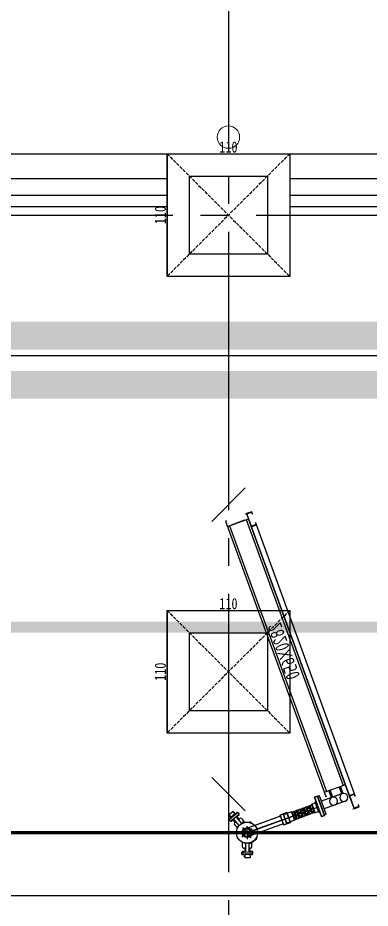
# Model space of a CAD drawing. Extents: x -3080 to 28500, y -1326 to 31609.
# Drawn here: x 3291 to 3607, y 8378 to 9177 of the extents above; entities that cross this region are included whole.
import ezdxf
from ezdxf.enums import TextEntityAlignment as Align

# ---------------------------------------------------------------- set-up
doc = ezdxf.new("R2010")
doc.units = 0
doc.header["$LTSCALE"] = 100
for name, pattern in [('188K-SM-03-F05-ARCH-PA-Y2257103$0$DASHED', [19.05, 12.7, -6.35]), ('X-S-FAB-L05$0$COL-CEN-LIN', [3.25, 2.5, -0.25, 0.25, -0.25]), ('X-S-FAB-L05$0$HIDDEN', [0.4, 0.3, -0.1])]:
    doc.linetypes.add(name, pattern=pattern)
for name, color, linetype in [('0-xref', 8, 'Continuous'), ('188K-SM-03-F05-ARCH-PA-Y2257103$0$K-DIivder-3.5', 53, '188K-SM-03-F05-ARCH-PA-Y2257103$0$DASHED'), ('188K-SM-03-F05-ARCH-PA-Y2257103$0$K-岩棉 2hr 3.5-非抗', 53, 'Continuous'), ('188K-SM-03-F05-MECH-DCC-Y2257103$0$00_AC_CHS_20℃', 3, 'Continuous'), ('188K-SM-03-F05-MECH-DCC-Y2257103$0$00_DCC', 7, 'Continuous'), ('188K-SM-03-F05-MECH-DCC-Y2257103$0$00_閥站分組', 1, 'Continuous'), ('188K-SM-07-F10-MECH-CR PIPE-Y2257103$0$00_AC_CHS_12℃', 4, 'Continuous'), ('188K-SM-07-F10-MECH-CR PIPE-Y2257103$0$00_AC_CHS_20℃', 3, 'Continuous'), ('188K-SM-07-F10-MECH-CR PIPE-Y2257103$0$00_DCC', 7, 'Continuous'), ('188K-SM-07-F10-MECH-CR PIPE-Y2257103$0$00_閥站分組', 1, 'Continuous'), ('X-S-FAB-L05$0$1_L05平面圖_1_A-OBJE-MEP', 8, 'Continuous'), ('X-S-FAB-L05$0$BEAM', 8, 'Continuous'), ('X-S-FAB-L05$0$BLOCK', 8, 'Continuous'), ('X-S-FAB-L05$0$CCL', 8, 'X-S-FAB-L05$0$COL-CEN-LIN'), ('X-S-FAB-L05$0$COL', 8, 'Continuous'), ('X-S-FAB-L05$0$COL-S', 8, 'Continuous'), ('X-S-FAB-L05$0$S-鋼柱', 8, 'Continuous'), ('X-S-FAB-L05$0$WALL-RC', 8, 'Continuous')]:
    doc.layers.add(name, color=color, linetype=linetype)
doc.layers.add('X-S-FAB-L05$0$XREF', color=8, linetype='Continuous', lineweight=0)
doc.styles.add('188K-SM-03-F05-MECH-DCC-Y2257103$0$XFM1Q20-200k$0$aa-txt', font='isocp.shx', dxfattribs={"bigfont": 'chineset.shx'})
doc.styles.add('188K-SM-07-F10-MECH-CR PIPE-Y2257103$0$XFM1Q20-200k$0$aa-txt', font='isocp.shx', dxfattribs={"bigfont": 'chineset.shx'})
doc.styles.add('X-S-FAB-L05$0$DIM', font='', dxfattribs={"width": 0.8})
doc.styles.get('X-S-FAB-L05$0$DIM').set_extended_font_data('MingLiU')
doc.dimstyles.new('X-S-FAB-L05$0$JJP_005_defpoint', dxfattribs={"dimtxt": 20, "dimasz": 0.5, "dimexe": 0.5, "dimexo": 0.5, "dimgap": 0.5, "dimtad": 1, "dimdsep": 46, "dimtxsty": 'X-S-FAB-L05$0$DIM', "dimblk": 'X-S-FAB-L05$0$_None', "dimcen": 10, "dimclrd": 256, "dimclre": 256, "dimclrt": 256, "dimadec": 0, "dimazin": 0, "dimtfac": 1, "dimtix": 1, "dimtmove": 2, "dimatfit": 3, "dimldrblk": 'X-S-FAB-L05$0$_None', "dimfxl": 0.5, "dimtolj": 1, "dimtzin": 0, "dimarcsym": 0})
pattern_1 = [(135, (-2258.2576, -4619.8331), (-8e-16, 2.4374981), [5.1707143, -1.7235714]), (45, (-2259.4764, -4618.6144), (-8e-16, 2.4374981), [5.1707143, -1.7235714])]

# ---------------------------------------------------------------- blocks, each defined once
blk = doc.blocks.new('*D174')
at = {"layer": 'DefPoints', "lineweight": -2, "transparency": 16777216}
blk.add_line((0, 0), (110, 0), dxfattribs=at)
at = {"layer": 'DefPoints', "color": 0, "transparency": 16777216}
for p in [(0, 0), (110, 0), (110, 0)]:
    blk.add_point(p, dxfattribs=at)
at = {"layer": 'DefPoints', "transparency": 16777216, "insert": (55, 6.07), "char_height": 10, "attachment_point": 5, "style": 'X-S-FAB-L05$0$DIM'}
blk.add_mtext('\\A1;110', dxfattribs=at)
blk = doc.blocks.new('X-S-FAB-L05$0$_None')
blk = doc.blocks.new('*D175')
at = {"layer": 'DefPoints', "lineweight": -2, "transparency": 16777216}
blk.add_line((0, 0), (0, -110), dxfattribs=at)
at = {"layer": 'DefPoints', "color": 0, "transparency": 16777216}
for p in [(0, 0), (0, -110), (0, -110)]:
    blk.add_point(p, dxfattribs=at)
at = {"layer": 'DefPoints', "transparency": 16777216, "insert": (-6.07, -55), "char_height": 10, "attachment_point": 5, "rotation": 90, "style": 'X-S-FAB-L05$0$DIM'}
blk.add_mtext('\\A1;110', dxfattribs=at)
blk = doc.blocks.new('X-S-FAB-L05$0$SC1')
at = {"layer": 'DefPoints'}
blk.add_line((27924.99, 8342.12), (27954.99, 8312.12), dxfattribs=at)
blk = doc.blocks.new('X-S-FAB-L05$0$VC(C)')
at = {"layer": 'X-S-FAB-L05$0$S-鋼柱', "rotation": 90}
blk.add_blockref('X-S-FAB-L05$0$SC1', (11807.12, -19199.99), dxfattribs=at)
at = {"layer": 'X-S-FAB-L05$0$S-鋼柱'}
blk.add_blockref('X-S-FAB-L05$0$SC1', (-24459.99, 152.88), dxfattribs=at)
blk = doc.blocks.new('188K-SM-03-F05-ARCH-PA-Y2257103')
at = {"layer": '188K-SM-03-F05-ARCH-PA-Y2257103$0$K-DIivder-3.5', "linetype": 'ByBlock', "ltscale": 2, "const_width": 10, "elevation": 0}
blk.add_lwpolyline([(2695, 8629.99), (4165.05, 8629.99)], dxfattribs=at)
at = {"layer": '188K-SM-03-F05-ARCH-PA-Y2257103$0$K-岩棉 2hr 3.5-非抗'}
for p, q in [((3425, 9017.5, 0), (2695, 9017.5, 0)), ((4265, 9017.5, 0), (3535, 9017.5, 0)), ((3425, 9007.5, 0), (2695, 9007.5, 0)), ((4265, 9007.5, 0), (3535, 9007.5, 0))]:
    blk.add_line(p, q, dxfattribs=at)
blk = doc.blocks.new('188K-SM-03-F05-MECH-DCC-Y2257103$0$XFM1P20-200k$0$005')
at = {"layer": '188K-SM-03-F05-MECH-DCC-Y2257103$0$00_DCC'}
h = blk.add_hatch(dxfattribs=at)
h.set_pattern_fill('AR-HBONE', color=60, scale=0.430893, angle=360, style=0)
h.set_pattern_definition(pattern_1)
h.paths.add_polyline_path([(21.88125, -3.01625), (21.88125, 3.01625), (5.88125, 3.01625), (5.88125, -3.01625)])
edge = h.paths.add_edge_path(flags=17)
edge.add_line((21.88125, 3.01625), (21.88125, -3.01625))
at = {"layer": '188K-SM-03-F05-MECH-DCC-Y2257103$0$00_DCC', "color": 60}
for p, q in [((5.88125, 3.31625), (3, 3.31625)), ((5.88125, 3.31625), (5.88125, -3.31625)), ((21.88125, 3.01625), (5.88125, 3.01625)), ((5.88125, 3.01625), (5.88125, -3.01625)), ((21.88125, 3.31625), (24.7625, 3.31625)), ((21.88125, 3.31625), (21.88125, -3.31625)), ((21.88125, 3.01625), (21.88125, -3.01625)), ((21.88125, -3.01625), (21.88125, 3.01625)), ((28.2625, 3.31625), (24.7625, 3.31625)), ((28.2625, 3.31625), (28.2625, -3.31625)), ((5.88125, -3.31625), (3, -3.31625)), ((21.88125, -3.01625), (5.88125, -3.01625)), ((21.88125, -3.31625), (28.2625, -3.31625)), ((28.2625, -3.31625), (25.38125, -3.31625))]:
    blk.add_line(p, q, dxfattribs=at)
for points in [[(0, -7.6), (0, 7.6), (2.38125, 7.6), (2.38125, -7.6), (0, -7.6)], [(2.38125, 3.8975), (3, 3.8975), (3, -3.8975), (2.38125, -3.8975)]]:
    blk.add_lwpolyline(points, dxfattribs=at)
blk = doc.blocks.new('188K-SM-03-F05-MECH-DCC-Y2257103$0$DCC_配管')
at = {"layer": '188K-SM-03-F05-MECH-DCC-Y2257103$0$00_DCC', "color": 60}
for p, q in [((-71.66, 42.26, 0), (-71.66, 40.55, 0)), ((-61.6, 42.26, 0), (-71.66, 42.26, 0)), ((-71.66, 40.55, 0), (-61.6, 40.55, 0)), ((-71.15, 42.78, 0), (-71.15, 42.38, 0)), ((-71.15, 40.03, 0), (-71.15, 40.44, 0)), ((-70.17, 42.9, 0), (-71.01, 42.9, 0)), ((-70.87, 42.78, 0), (-70.87, 42.38, 0)), ((-70.87, 40.03, 0), (-70.87, 40.44, 0)), ((-70.31, 42.78, 0), (-70.31, 42.38, 0)), ((-70.31, 40.03, 0), (-70.31, 40.44, 0)), ((-70.03, 42.78, 0), (-70.03, 42.38, 0)), ((-70.03, 40.03, 0), (-70.03, 40.44, 0)), ((-68.98, 44.57, 0), (-69.54, 44.57, 0)), ((-69.54, 44.57, 0), (-69.54, 44.07, 0)), ((-68.98, 44.07, 0), (-69.54, 44.07, 0)), ((-64.28, 45.79, 0), (-68.98, 45.79, 0)), ((-68.98, 42.85, 0), (-68.98, 45.79, 0)), ((-64.28, 42.85, 0), (-68.98, 42.85, 0)), ((-68.77, 37.09, 0), (-68.77, 40.49, 0)), ((-67.74, 42.26, 0), (-67.74, 42.85, 0)), ((-65.52, 42.26, 0), (-65.52, 42.85, 0)), ((-64.49, 37.09, 0), (-64.49, 40.49, 0)), ((-64.28, 42.85, 0), (-64.28, 45.79, 0)), ((-64.28, 44.57, 0), (-63.72, 44.57, 0)), ((-64.28, 44.07, 0), (-63.72, 44.07, 0)), ((-63.72, 44.57, 0), (-63.72, 44.07, 0)), ((-63.22, 42.78, 0), (-63.22, 42.38, 0)), ((-63.22, 40.03, 0), (-63.22, 40.44, 0)), ((-63.08, 42.9, 0), (-62.24, 42.9, 0)), ((-62.94, 42.78, 0), (-62.94, 42.38, 0)), ((-62.94, 40.03, 0), (-62.94, 40.44, 0)), ((-62.38, 42.78, 0), (-62.38, 42.38, 0)), ((-62.38, 40.03, 0), (-62.38, 40.44, 0)), ((-62.1, 42.78, 0), (-62.1, 42.38, 0)), ((-62.1, 40.03, 0), (-62.1, 40.44, 0)), ((-61.6, 42.26, 0), (-61.6, 40.55, 0)), ((-70.17, 39.92, 0), (-71.01, 39.92, 0)), ((-70.73, 36.03, 0), (-70.73, 31.66, 0)), ((-69.73, 37.03, 0), (-69.12, 37.03, 0)), ((-68.12, 32.48, 0), (-68.12, 39.59, 0)), ((-65.14, 32.48, 0), (-65.14, 39.55, 0)), ((-63.52, 37.03, 0), (-64.14, 37.03, 0)), ((-63.08, 39.92, 0), (-62.24, 39.92, 0)), ((-62.52, 36.03, 0), (-62.52, 31.66, 0)), ((-66.63, 17.31, 0), (-66.63, 29.02, 0)), ((-33.99, 15.66), (-65.24, 26.54, 0)), ((-72.48, 23.16, 0), (-60.78, 23.16, 0)), ((-36.38, 8.77), (-67.83, 19.72, 0)), ((-66.63, 23.16, 0), (-3.17, 1.1)), ((-70.73, 14.66, 0), (-70.73, 14.67, 0)), ((-69.73, 13.66, 0), (-63.52, 13.66, 0)), ((-62.52, 14.66, 0), (-62.52, 14.67, 0)), ((-1.2, -3.45), (1.2, 3.45))]:
    blk.add_line(p, q, dxfattribs=at)
at = {"layer": '188K-SM-03-F05-MECH-DCC-Y2257103$0$00_DCC', "color": 60, "elevation": 0}
for points in [[(-30.71, 5.67), (-36.73, 7.76), (-33.64, 16.67), (-27.62, 14.58)], [(-31.42, 5.91), (-30.71, 5.67), (-27.62, 14.58), (-28.33, 14.83)]]:
    blk.add_lwpolyline(points, dxfattribs=at)
at = {"layer": '188K-SM-03-F05-MECH-DCC-Y2257103$0$00_DCC', "color": 60}
for radius in [9.44, 4.44, 3.65]:
    blk.add_circle((-66.63, 23.16, 0), radius, dxfattribs=at)
for centre, radius, start, end in [((-71.29, 42.41, 0), 0.143, 270, 347.31962), ((-71.29, 40.41, 0), 0.143, 12.68038, 90), ((-71.01, 42.75, 0), 0.143, 12.68038, 167.31962), ((-71.01, 42.41, 0), 0.143, 192.68038, 347.31962), ((-71.01, 40.41, 0), 0.143, 12.68038, 167.31962), ((-71.01, 40.06, 0), 0.143, 192.68038, 347.31962), ((-70.59, 42.49, 0), 0.406, 46.39718, 133.60282), ((-70.59, 42.67, 0), 0.406, 226.39718, 313.60282), ((-70.59, 40.14, 0), 0.406, 46.39718, 133.60282), ((-70.59, 40.33, 0), 0.406, 226.39718, 313.60282), ((-70.17, 42.75, 0), 0.143, 12.68038, 167.31962), ((-70.17, 42.41, 0), 0.143, 192.68038, 347.31962), ((-70.17, 40.41, 0), 0.143, 12.68038, 167.31962), ((-70.17, 40.06, 0), 0.143, 192.68038, 347.31962), ((-69.89, 42.41, 0), 0.143, 192.68038, 270), ((-69.89, 40.41, 0), 0.143, 90, 167.31962), ((-69.12, 39.55, 0), 1, 0, 90), ((-64.13, 39.55, 0), 1, 90, 180), ((-63.36, 42.41, 0), 0.143, 270, 347.31962), ((-63.36, 40.41, 0), 0.143, 12.68038, 90), ((-63.08, 42.75, 0), 0.143, 12.68038, 167.31962), ((-63.08, 42.41, 0), 0.143, 192.68038, 347.31962), ((-63.08, 40.41, 0), 0.143, 12.68038, 167.31962), ((-63.08, 40.06, 0), 0.143, 192.68038, 347.31962), ((-62.66, 42.49, 0), 0.406, 46.39718, 133.60282), ((-62.66, 42.67, 0), 0.406, 226.39718, 313.60282), ((-62.66, 40.14, 0), 0.406, 46.39718, 133.60282), ((-62.66, 40.33, 0), 0.406, 226.39718, 313.60282), ((-62.24, 42.75, 0), 0.143, 12.68038, 167.31962), ((-62.24, 42.41, 0), 0.143, 192.68038, 347.31962), ((-62.24, 40.41, 0), 0.143, 12.68038, 167.31962), ((-62.24, 40.06, 0), 0.143, 192.68038, 347.31962), ((-61.96, 42.41, 0), 0.143, 192.68038, 270), ((-61.96, 40.41, 0), 0.143, 90, 167.31962), ((-69.73, 36.03, 0), 1, 90, 180), ((-69.12, 38.03, 0), 1, 270, 0), ((-64.14, 38.03, 0), 1, 180, 270), ((-63.52, 36.03, 0), 1, 0, 90), ((-66.67, 20.94, 0), 2.22, 271.07933, 88.92067), ((-69.73, 14.66, 0), 1, 180, 270), ((-63.52, 14.66, 0), 1, 270, 0)]:
    blk.add_arc(centre, radius, start, end, dxfattribs=at)
at = {"layer": '188K-SM-03-F05-MECH-DCC-Y2257103$0$00_DCC', "color": 60, "xscale": -1.210111893907765, "yscale": 1.210111893907765, "zscale": 1.210111893907765, "rotation": 340.8548292855317}
blk.add_blockref('188K-SM-03-F05-MECH-DCC-Y2257103$0$XFM1P20-200k$0$005', (0, 0), dxfattribs=at)
blk = doc.blocks.new('188K-SM-03-F05-MECH-DCC-Y2257103$0$DCC-3_2.82x0.65')
at = {"layer": '188K-SM-03-F05-MECH-DCC-Y2257103$0$00_DCC'}
for p, q in [((-0.68, -1.88), (0, 0)), ((0, 0), (4.7, -1.71)), ((-0.38, -1.99), (-0.68, -1.88)), ((0.19, -0.41), (-0.38, -1.99)), ((4.29, -1.9), (0.19, -0.41)), ((0.23, -13.05), (4.29, -1.9)), ((4.7, -1.71), (0.42, -13.46)), ((-4.32, -11.73), (0.37, -13.44)), ((-4.28, -11.75), (-3.59, -9.87)), ((0.42, -13.46), (-4.28, -11.75)), ((-3.29, -9.98), (-3.87, -11.55)), ((-3.87, -11.55), (0.23, -13.05)), ((-3.59, -9.87), (-3.29, -9.98)), ((-92.85, -255.13), (-92.17, -253.25)), ((-92.55, -255.24), (-92.85, -255.13)), ((-91.98, -253.66), (-92.55, -255.24)), ((-87.47, -254.96), (-92.17, -253.25)), ((-92.17, -253.25), (-87.47, -254.96)), ((-87.88, -255.15), (-91.98, -253.66)), ((-91.94, -266.3), (-87.88, -255.15)), ((-87.47, -254.96), (-91.75, -266.71)), ((-96.44, -265), (-95.76, -263.12)), ((-95.46, -263.23), (-96.03, -264.8)), ((-95.76, -263.12), (-95.46, -263.23)), ((-91.75, -266.71), (-96.44, -265)), ((-96.03, -264.8), (-91.94, -266.3))]:
    blk.add_line(p, q, dxfattribs=at)
at = {"layer": '188K-SM-03-F05-MECH-DCC-Y2257103$0$00_DCC', "color": 24}
for p, q in [((4.71, -1.71), (-91.75, -266.71)), ((-91.75, -266.71), (-90.81, -267.05))]:
    blk.add_line(p, q, dxfattribs=at)
at = {"layer": '188K-SM-03-F05-MECH-DCC-Y2257103$0$00_DCC', "color": 40}
for p, q in [((4.88, -7.1), (-81.99, -245.78)), ((21.79, -13.26), (3, -6.41)), ((21.79, -13.26), (3, -6.41)), ((5.65, -2.06), (4.71, -1.71)), ((6.38, -7.65), (18.4, -12.03)), ((19.91, -12.57), (-66.96, -251.26)), ((23.5, -8.56), (-66.45, -255.7)), ((22.56, -8.22), (23.5, -8.56)), ((-65.08, -251.94), (-83.87, -245.1)), ((-81.92, -252.88), (-79.64, -246.64)), ((-80.79, -253.3), (-78.52, -247.05)), ((-81.36, -253.09), (-62.47, -259.97)), ((-72.71, -256.24), (-70.43, -249.99)), ((-71.58, -256.65), (-69.31, -250.4)), ((-66.45, -255.7), (-67.39, -255.36)), ((-66.72, -271.62), (-60.72, -255.18)), ((-65.02, -272.24), (-59.03, -255.8)), ((-60.72, -255.18), (-59.03, -255.8)), ((-83.85, -259.95), (-64.97, -266.83)), ((-66.72, -271.62), (-65.02, -272.24))]:
    blk.add_line(p, q, dxfattribs=at)
at = {"layer": '188K-SM-03-F05-MECH-DCC-Y2257103$0$00_DCC', "color": 3}
for p, q in [((-92.17, -253.25), (-4.32, -11.73)), ((0.37, -13.44), (-87.47, -254.96))]:
    blk.add_line(p, q, dxfattribs=at)
at = {"layer": '188K-SM-03-F05-MECH-DCC-Y2257103$0$00_DCC'}
blk.add_lwpolyline([(-0.83, -1.82), (-0.68, -1.88)], dxfattribs=at)
at = {"layer": '188K-SM-03-F05-MECH-DCC-Y2257103$0$00_DCC', "color": 40}
for centre in [(-82.61, -256.52), (-73.4, -259.87)]:
    blk.add_circle(centre, 3.65, dxfattribs=at)
at = {"layer": '188K-SM-03-F05-MECH-DCC-Y2257103$0$00_DCC', "xscale": -1, "rotation": 320.8337698537623}
blk.add_blockref('188K-SM-03-F05-MECH-DCC-Y2257103$0$DCC_配管', (-62.03, -264.02), dxfattribs=at)
at = {"layer": '188K-SM-03-F05-MECH-DCC-Y2257103$0$00_DCC', "color": 40, "style": '188K-SM-03-F05-MECH-DCC-Y2257103$0$XFM1Q20-200k$0$aa-txt', "width": 0.8}
blk.add_text('2820X650', height=12.5, rotation=249.97894, dxfattribs=at).set_placement((-28.8, -125.26), align=Align.MIDDLE)
blk = doc.blocks.new('188K-SM-03-F05-MECH-DCC-Y2257103')
at = {"layer": '188K-SM-03-F05-MECH-DCC-Y2257103$0$00_AC_CHS_20℃', "ltscale": 1000, "const_width": 3, "elevation": 0}
blk.add_lwpolyline([(2792.91, 8445.48), (4169.55, 8445.48), (4169.55, 8891.79)], dxfattribs=at)
at = {"layer": '188K-SM-03-F05-MECH-DCC-Y2257103$0$00_閥站分組', "ltscale": 1000}
blk.add_lwpolyline([(2719.03, 8873.93), (4300.98, 8873.93), (4300.98, 8388.77), (2719.03, 8388.77)], close=True, dxfattribs=at)
at = {"layer": '188K-SM-03-F05-MECH-DCC-Y2257103$0$00_DCC', "xscale": -1}
blk.add_blockref('188K-SM-03-F05-MECH-DCC-Y2257103$0$DCC-3_2.82x0.65', (3500.9, 8733.69), dxfattribs=at)
blk = doc.blocks.new('188K-SM-07-F10-MECH-CR PIPE-Y2257103$0$XFM1P20-200k$0$005')
at = {"layer": '188K-SM-07-F10-MECH-CR PIPE-Y2257103$0$00_DCC'}
h = blk.add_hatch(dxfattribs=at)
h.set_pattern_fill('AR-HBONE', color=60, scale=0.430893, angle=360, style=0)
h.set_pattern_definition(pattern_1)
h.paths.add_polyline_path([(21.88125, -3.01625), (21.88125, 3.01625), (5.88125, 3.01625), (5.88125, -3.01625)])
edge = h.paths.add_edge_path(flags=17)
edge.add_line((21.88125, 3.01625), (21.88125, -3.01625))
at = {"layer": '188K-SM-07-F10-MECH-CR PIPE-Y2257103$0$00_DCC', "color": 60}
for p, q in [((5.88125, 3.31625), (3, 3.31625)), ((5.88125, 3.31625), (5.88125, -3.31625)), ((21.88125, 3.01625), (5.88125, 3.01625)), ((5.88125, 3.01625), (5.88125, -3.01625)), ((21.88125, 3.31625), (24.7625, 3.31625)), ((21.88125, 3.31625), (21.88125, -3.31625)), ((21.88125, 3.01625), (21.88125, -3.01625)), ((21.88125, -3.01625), (21.88125, 3.01625)), ((28.2625, 3.31625), (24.7625, 3.31625)), ((28.2625, 3.31625), (28.2625, -3.31625)), ((5.88125, -3.31625), (3, -3.31625)), ((21.88125, -3.01625), (5.88125, -3.01625)), ((21.88125, -3.31625), (28.2625, -3.31625)), ((28.2625, -3.31625), (25.38125, -3.31625))]:
    blk.add_line(p, q, dxfattribs=at)
for points in [[(0, -7.6), (0, 7.6), (2.38125, 7.6), (2.38125, -7.6), (0, -7.6)], [(2.38125, 3.8975), (3, 3.8975), (3, -3.8975), (2.38125, -3.8975)]]:
    blk.add_lwpolyline(points, dxfattribs=at)
blk = doc.blocks.new('188K-SM-07-F10-MECH-CR PIPE-Y2257103$0$DCC_配管')
at = {"layer": '188K-SM-07-F10-MECH-CR PIPE-Y2257103$0$00_DCC', "color": 60}
for p, q in [((-64.6, 32.32, 0), (-64.61, 32.32, 0)), ((-63.2, 32.48, 0), (-58.33, 28.64, 0)), ((-71.24, 26.73, 0), (-62.06, 19.48, 0)), ((-63.02, 27.7, 0), (-70.28, 18.51, 0)), ((-33.99, 15.66), (-65.45, 26.55, 0)), ((-58.16, 27.23, 0), (-58.16, 27.23, 0)), ((-73.6, 16.72, 0), (-78, 11.14, 0)), ((-77.84, 15.55, 0), (-75.14, 18.98, 0)), ((-36.38, 8.77), (-67.65, 19.59, 0)), ((-66.65, 23.11, 0), (-3.17, 1.1)), ((-80.7, 9.11, 0), (-82.52, 6.8, 0)), ((-82.43, 11.23, 0), (-81.37, 12.58, 0)), ((-74.54, 5, 0), (-82.43, 11.23, 0)), ((-82.36, 10.51, 0), (-82.1, 10.83, 0)), ((-81.66, 9.81, 0), (-82.32, 10.34, 0)), ((-82.19, 8.1, 0), (-81.89, 8.5, 0)), ((-81.76, 7.76, 0), (-82.19, 8.1, 0)), ((-82.14, 10.34, 0), (-81.89, 10.66, 0)), ((-81.45, 8.15, 0), (-81.89, 8.5, 0)), ((-81.7, 9.99, 0), (-81.45, 10.31, 0)), ((-81.48, 9.82, 0), (-81.23, 10.13, 0)), ((-81.37, 12.58, 0), (-73.47, 6.34, 0)), ((-80.65, 12.67, 0), (-80.9, 12.35, 0)), ((-77, 6.19, 0), (-80.7, 9.11, 0)), ((-80.43, 12.5, 0), (-80.68, 12.18, 0)), ((-79.81, 12.15, 0), (-80.47, 12.67, 0)), ((-79.99, 12.15, 0), (-80.24, 11.83, 0)), ((-79.77, 11.98, 0), (-80.02, 11.66, 0)), ((-79.35, 8.8, 0), (-79.72, 8.34, 0)), ((-76.96, 13.5, 0), (-79.06, 10.84, 0)), ((-77.68, 14.15, 0), (-77.2, 13.77, 0)), ((-73.6, 10.85, 0), (-75.7, 8.18, 0)), ((-71.25, 14.87, 0), (-75.63, 9.32, 0)), ((-72.8, 10.3, 0), (-73.28, 10.68, 0)), ((-71.4, 10.47, 0), (-68.69, 13.89, 0)), ((-78.82, 3.89, 0), (-82.52, 6.8, 0)), ((-77, 6.19, 0), (-78.82, 3.89, 0)), ((-78.07, 4.85, 0), (-77.63, 4.5, 0)), ((-77.61, 7.43, 0), (-77.98, 6.96, 0)), ((-77.76, 5.24, 0), (-77.32, 4.89, 0)), ((-77.63, 4.5, 0), (-77.32, 4.89, 0)), ((-76.13, 5.6, 0), (-75.88, 5.92, 0)), ((-76.09, 5.42, 0), (-75.43, 4.9, 0)), ((-75.91, 5.42, 0), (-75.66, 5.74, 0)), ((-75.47, 5.08, 0), (-75.22, 5.4, 0)), ((-75.25, 4.9, 0), (-75, 5.22, 0)), ((-74.43, 7.76, 0), (-74.68, 7.44, 0)), ((-74.54, 5, 0), (-73.47, 6.34, 0)), ((-74.21, 7.58, 0), (-74.46, 7.26, 0)), ((-74.25, 7.76, 0), (-73.59, 7.24, 0)), ((-73.77, 7.24, 0), (-74.02, 6.92, 0)), ((-73.55, 7.06, 0), (-73.8, 6.74, 0)), ((1.2, 3.45), (-1.2, -3.45))]:
    blk.add_line(p, q, dxfattribs=at)
at = {"layer": '188K-SM-07-F10-MECH-CR PIPE-Y2257103$0$00_DCC', "color": 60, "elevation": 0}
for points in [[(-27.62, 14.58), (-33.64, 16.67), (-36.73, 7.76), (-30.71, 5.67)], [(-28.33, 14.83), (-27.62, 14.58), (-30.71, 5.67), (-31.42, 5.91)]]:
    blk.add_lwpolyline(points, dxfattribs=at)
at = {"layer": '188K-SM-07-F10-MECH-CR PIPE-Y2257103$0$00_DCC', "color": 60}
for centre, radius in [((-66.65, 23.1, 0), 9.44), ((-66.65, 23.11, 0), 4.44), ((-66.65, 23.11, 0), 3.65)]:
    blk.add_circle(centre, radius, dxfattribs=at)
for centre, radius, start, end in [((-63.82, 31.7, 0), 1, 51.70966, 141.70966), ((-65.31, 24.87, 0), 2.22, 232.78899, 50.63033), ((-58.95, 27.85, 0), 1, 321.70966, 51.70966), ((-82.23, 10.45, 0), 0.143, 154.39004, 309.02928), ((-82.23, 10.89, 0), 0.143, 334.39004, 51.70966), ((-81.73, 10.39, 0), 0.406, 188.10684, 275.31248), ((-82.01, 10.72, 0), 0.143, 334.39004, 129.02928), ((-81.85, 10.25, 0), 0.406, 8.10684, 95.31248), ((-81.57, 9.93, 0), 0.143, 154.39004, 309.02928), ((-81.36, 10.2, 0), 0.143, 334.39004, 129.02928), ((-81.14, 10.02, 0), 0.143, 51.70966, 129.02928), ((-80.99, 12.46, 0), 0.143, 231.70966, 309.02928), ((-80.77, 12.29, 0), 0.143, 154.39004, 309.02928), ((-80.28, 12.23, 0), 0.406, 188.10684, 275.31248), ((-80.56, 12.56, 0), 0.143, 334.39004, 129.02928), ((-80.39, 12.09, 0), 0.406, 8.10684, 95.31248), ((-80.11, 11.77, 0), 0.143, 154.39004, 309.02928), ((-79.89, 11.59, 0), 0.143, 154.39004, 231.70966), ((-79.9, 12.04, 0), 0.143, 334.39004, 129.02928), ((-78.76, 11.79, 0), 1, 231.70966, 321.70966), ((-77.06, 14.93, 0), 1, 141.70966, 231.70966), ((-77.82, 12.98, 0), 1, 321.70966, 51.70966), ((-74.84, 8.7, 0), 1, 141.70966, 231.70966), ((-73.9, 9.89, 0), 1, 51.70966, 141.70966), ((-72.18, 11.09, 0), 1, 231.70966, 321.70966), ((-76, 5.54, 0), 0.143, 154.39004, 309.02928), ((-76.01, 5.98, 0), 0.143, 334.39004, 51.70966), ((-75.51, 5.48, 0), 0.406, 188.10684, 275.31248), ((-75.79, 5.8, 0), 0.143, 334.39004, 129.02928), ((-75.62, 5.34, 0), 0.406, 8.10684, 95.31248), ((-75.35, 5.01, 0), 0.143, 154.39004, 309.02928), ((-75.13, 5.28, 0), 0.143, 334.39004, 129.02928), ((-74.91, 5.11, 0), 0.143, 51.70966, 129.02928), ((-74.77, 7.55, 0), 0.143, 231.70966, 309.02928), ((-74.55, 7.38, 0), 0.143, 154.39004, 309.02928), ((-74.06, 7.32, 0), 0.406, 188.10684, 275.31248), ((-74.34, 7.65, 0), 0.143, 334.39004, 129.02928), ((-74.17, 7.18, 0), 0.406, 8.10684, 95.31248), ((-73.89, 6.86, 0), 0.143, 154.39004, 309.02928), ((-73.67, 6.68, 0), 0.143, 154.39004, 231.70966), ((-73.68, 7.12, 0), 0.143, 334.39004, 129.02928)]:
    blk.add_arc(centre, radius, start, end, dxfattribs=at)
at = {"layer": '188K-SM-07-F10-MECH-CR PIPE-Y2257103$0$00_DCC', "color": 60, "xscale": 1.210111893907765, "yscale": 1.210111893907765, "zscale": 1.210111893907765, "rotation": 160.8548292855056}
blk.add_blockref('188K-SM-07-F10-MECH-CR PIPE-Y2257103$0$XFM1P20-200k$0$005', (0, 0), dxfattribs=at)
blk = doc.blocks.new('188K-SM-07-F10-MECH-CR PIPE-Y2257103$0$DCC-3_2.82x0.65')
at = {"layer": '188K-SM-07-F10-MECH-CR PIPE-Y2257103$0$00_DCC'}
for p, q in [((-0.68, -1.88), (0, 0)), ((0, 0), (4.7, -1.71)), ((-0.38, -1.99), (-0.68, -1.88)), ((0.19, -0.41), (-0.38, -1.99)), ((4.29, -1.9), (0.19, -0.41)), ((0.23, -13.05), (4.29, -1.9)), ((4.7, -1.71), (0.42, -13.46)), ((-4.32, -11.73), (0.37, -13.44)), ((-4.28, -11.75), (-3.59, -9.87)), ((0.42, -13.46), (-4.28, -11.75)), ((-3.29, -9.98), (-3.87, -11.55)), ((-3.87, -11.55), (0.23, -13.05)), ((-3.59, -9.87), (-3.29, -9.98)), ((-92.85, -255.13), (-92.17, -253.25)), ((-92.55, -255.24), (-92.85, -255.13)), ((-91.98, -253.66), (-92.55, -255.24)), ((-87.47, -254.96), (-92.17, -253.25)), ((-92.17, -253.25), (-87.47, -254.96)), ((-87.88, -255.15), (-91.98, -253.66)), ((-91.94, -266.3), (-87.88, -255.15)), ((-87.47, -254.96), (-91.75, -266.71)), ((-96.44, -265), (-95.76, -263.12)), ((-95.46, -263.23), (-96.03, -264.8)), ((-95.76, -263.12), (-95.46, -263.23)), ((-91.75, -266.71), (-96.44, -265)), ((-96.03, -264.8), (-91.94, -266.3))]:
    blk.add_line(p, q, dxfattribs=at)
at = {"layer": '188K-SM-07-F10-MECH-CR PIPE-Y2257103$0$00_DCC', "color": 24}
for p, q in [((4.71, -1.71), (-91.75, -266.71)), ((-91.75, -266.71), (-90.81, -267.05))]:
    blk.add_line(p, q, dxfattribs=at)
at = {"layer": '188K-SM-07-F10-MECH-CR PIPE-Y2257103$0$00_DCC', "color": 40}
for p, q in [((4.88, -7.1), (-81.99, -245.78)), ((21.79, -13.26), (3, -6.41)), ((21.79, -13.26), (3, -6.41)), ((5.65, -2.06), (4.71, -1.71)), ((6.38, -7.65), (18.4, -12.03)), ((19.91, -12.57), (-66.96, -251.26)), ((23.5, -8.56), (-66.45, -255.7)), ((22.56, -8.22), (23.5, -8.56)), ((-65.08, -251.94), (-83.87, -245.1)), ((-81.92, -252.88), (-79.64, -246.64)), ((-80.79, -253.3), (-78.52, -247.05)), ((-81.36, -253.09), (-62.47, -259.97)), ((-72.71, -256.24), (-70.43, -249.99)), ((-71.58, -256.65), (-69.31, -250.4)), ((-66.45, -255.7), (-67.39, -255.36)), ((-66.72, -271.62), (-60.72, -255.18)), ((-65.02, -272.24), (-59.03, -255.8)), ((-60.72, -255.18), (-59.03, -255.8)), ((-83.85, -259.95), (-64.97, -266.83)), ((-66.72, -271.62), (-65.02, -272.24))]:
    blk.add_line(p, q, dxfattribs=at)
at = {"layer": '188K-SM-07-F10-MECH-CR PIPE-Y2257103$0$00_DCC', "color": 3}
for p, q in [((-92.17, -253.25), (-4.32, -11.73)), ((0.37, -13.44), (-87.47, -254.96))]:
    blk.add_line(p, q, dxfattribs=at)
at = {"layer": '188K-SM-07-F10-MECH-CR PIPE-Y2257103$0$00_DCC'}
blk.add_lwpolyline([(-0.83, -1.82), (-0.68, -1.88)], dxfattribs=at)
at = {"layer": '188K-SM-07-F10-MECH-CR PIPE-Y2257103$0$00_DCC', "color": 40}
for centre in [(-82.61, -256.52), (-73.4, -259.87)]:
    blk.add_circle(centre, 3.65, dxfattribs=at)
at = {"layer": '188K-SM-07-F10-MECH-CR PIPE-Y2257103$0$00_DCC', "xscale": -1, "rotation": 320.8337698537623}
blk.add_blockref('188K-SM-07-F10-MECH-CR PIPE-Y2257103$0$DCC_配管', (-62.03, -264.02), dxfattribs=at)
at = {"layer": '188K-SM-07-F10-MECH-CR PIPE-Y2257103$0$00_DCC', "color": 40, "style": '188K-SM-07-F10-MECH-CR PIPE-Y2257103$0$XFM1Q20-200k$0$aa-txt', "width": 0.8}
blk.add_text('2820X650', height=12.5, rotation=249.97894, dxfattribs=at).set_placement((-28.8, -125.26), align=Align.MIDDLE)
blk = doc.blocks.new('188K-SM-07-F10-MECH-CR PIPE-Y2257103')
at = {"layer": '188K-SM-07-F10-MECH-CR PIPE-Y2257103$0$00_AC_CHS_12℃', "ltscale": 1000, "const_width": 25}
blk.add_lwpolyline([(1851.868, 8891.806), (17554.694, 8891.806), (17554.694, 8533.781), (18869.339, 8533.781), (18869.339, 8210.953), (19145.512, 8210.953), (19145.512, 7193.101), (21593.159, 7193.101), (21593.159, 6074.065)], dxfattribs=at)
at = {"layer": '188K-SM-07-F10-MECH-CR PIPE-Y2257103$0$00_AC_CHS_20℃', "ltscale": 1000, "const_width": 25}
blk.add_lwpolyline([(1851.868, 8847.601), (17514.253, 8847.601), (17514.253, 8489.576), (18832.722, 8489.576), (18832.722, 8166.748), (19093.353, 8166.748), (19093.353, 7148.896), (21554.57, 7148.896), (21554.57, 6074.065)], dxfattribs=at)
at = {"layer": '188K-SM-07-F10-MECH-CR PIPE-Y2257103$0$00_AC_CHS_20℃', "ltscale": 1000, "const_width": 3, "elevation": 0}
blk.add_lwpolyline([(2792.905, 8445.478), (4169.55, 8445.478), (4169.55, 8845.823)], dxfattribs=at)
at = {"layer": '188K-SM-07-F10-MECH-CR PIPE-Y2257103$0$00_閥站分組', "ltscale": 1000}
blk.add_lwpolyline([(2719.03, 8873.925), (4300.978, 8873.925), (4300.978, 8388.772), (2719.03, 8388.772)], close=True, dxfattribs=at)
at = {"layer": '188K-SM-07-F10-MECH-CR PIPE-Y2257103$0$00_DCC', "xscale": -1}
blk.add_blockref('188K-SM-07-F10-MECH-CR PIPE-Y2257103$0$DCC-3_2.82x0.65', (3500.899, 8733.694), dxfattribs=at)
blk = doc.blocks.new('*U59')
at = {"layer": 'DefPoints', "linetype": 'X-S-FAB-L05$0$HIDDEN', "ltscale": 0.1}
for p, q in [((110, 0), (0, -110)), ((0, 0), (110, -110))]:
    blk.add_line(p, q, dxfattribs=at)
at = {"layer": 'X-S-FAB-L05$0$COL', "ltscale": 0.1}
blk.add_lwpolyline([(0, 0), (110, 0), (110, -110), (0, -110)], close=True, dxfattribs=at)
at = {"layer": 'DefPoints'}
dim = blk.add_linear_dim(base=(110, 0), p1=(0, 0), p2=(110, 0), dimstyle='X-S-FAB-L05$0$JJP_005_defpoint', override={"dimtxt": 10}, dxfattribs=at)
dim.commit()
dim.dimension.update_dxf_attribs({"geometry": '*D174', "text_midpoint": (55, 6.067)})
dim = blk.add_linear_dim(base=(0, -110), p1=(0, 0), p2=(0, -110), angle=90, dimstyle='X-S-FAB-L05$0$JJP_005_defpoint', override={"dimtxt": 10}, dxfattribs=at)
dim.commit()
dim.dimension.update_dxf_attribs({"geometry": '*D175', "text_midpoint": (-6.067, -55)})
blk = doc.blocks.new('X-S-FAB-L05$0$FAB2-L05')
at = {"layer": 'X-S-FAB-L05$0$CCL'}
for p, q in [((-22680, 11005), (-22680, 0)), ((-26880, 9720), (1210, 9720))]:
    blk.add_line(p, q, dxfattribs=at)
at = {"layer": 'X-S-FAB-L05$0$COL-S'}
for points in [[(-22715, 9755), (-22645, 9755), (-22645, 9685), (-22715, 9685)], [(-22715, 9345), (-22645, 9345), (-22645, 9275), (-22715, 9275)]]:
    blk.add_lwpolyline(points, close=True, dxfattribs=at)
at = {"layer": 'X-S-FAB-L05$0$BEAM'}
for p in [(-22735, 9775), (-22735, 9365)]:
    blk.add_blockref('*U59', p, dxfattribs=at)
blk = doc.blocks.new('X-S-FAB-L05')
at = {"layer": 'X-S-FAB-L05$0$1_L05平面圖_1_A-OBJE-MEP', "color": 8, "lineweight": 0, "ltscale": 10}
blk.add_circle((3480, 9070), 10, dxfattribs=at)
at = {"layer": 'X-S-FAB-L05$0$COL-S'}
for points in [[(3445, 9035), (3515, 9035), (3515, 8965), (3445, 8965)], [(3445, 8625), (3515, 8625), (3515, 8555), (3445, 8555)]]:
    blk.add_lwpolyline(points, close=True, dxfattribs=at)
at = {"layer": 'X-S-FAB-L05$0$WALL-RC'}
for p, q in [((2695, 9055), (3425, 9055)), ((3535, 9055), (4265, 9055)), ((2695, 9033), (3425, 9033)), ((3535, 9033), (4265, 9033))]:
    blk.add_line(p, q, dxfattribs=at)
at = {"layer": 'X-S-FAB-L05$0$BEAM'}
for p in [(3425, 9055), (3425, 8645)]:
    blk.add_blockref('*U59', p, dxfattribs=at)
at = {"layer": 'X-S-FAB-L05$0$BLOCK'}
blk.add_blockref('X-S-FAB-L05$0$FAB2-L05', (26160, -720), dxfattribs=at)
at = {"layer": 'X-S-FAB-L05$0$XREF'}
blk.add_blockref('X-S-FAB-L05$0$VC(C)', (0, 0), dxfattribs=at)

msp = doc.modelspace()

# ---------------------------------------------------------------- block references
at = {"layer": '0-xref'}
for name in ['X-S-FAB-L05', '188K-SM-03-F05-MECH-DCC-Y2257103', '188K-SM-03-F05-ARCH-PA-Y2257103']:
    msp.add_blockref(name, (0, 0), dxfattribs=at)

# ---------------------------------------------------------------- next in the draw order: block references
msp.add_blockref('188K-SM-07-F10-MECH-CR PIPE-Y2257103', (0, 0), dxfattribs=at)

doc.saveas('drawing.dxf')
